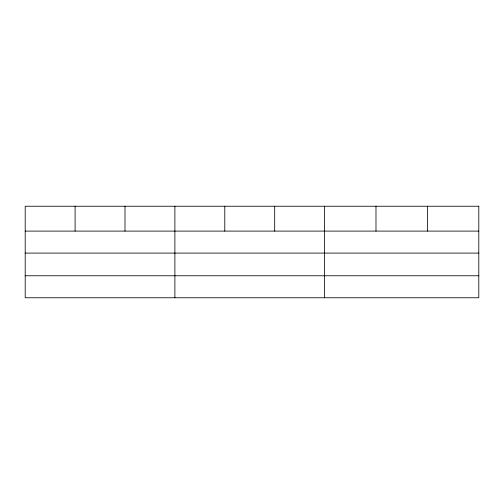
<?xml version="1.0" encoding="UTF-8"?>
<svg xmlns="http://www.w3.org/2000/svg" width="504" height="504" viewBox="0 0 504 504"><rect width="100%" height="100%" fill="white"/><g stroke="black" fill="none" stroke-linecap="round" stroke-linejoin="round"><path stroke-width="0.76" d="M25.2 231.097L478.8 231.097M25.2 253.096L478.8 253.096M25.2 275.764L478.8 275.764M427.392 206.237L427.392 231.097M375.984 206.237L375.984 231.097M324.576 206.237L324.576 297.763M274.68 206.237L274.68 231.097M224.784 206.237L224.784 231.097M174.888 206.237L174.888 297.763M124.992 206.237L124.992 231.097M75.096 206.237L75.096 231.097M478.8 206.237L25.2 206.237L25.2 297.763L478.8 297.763L478.8 206.237"/></g></svg>
